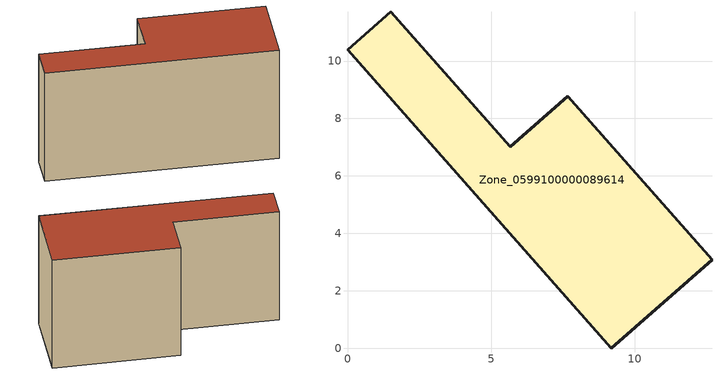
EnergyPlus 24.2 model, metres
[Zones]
Zone_0599100000089614
 floor ground (C_G): 9.18,0 0,10.39 1.5,11.72 5.66,7.01 7.66,8.77 12.68,3.09 z0
 wall outside (C_F): 5.66,7.01 1.5,11.72 0,10.39 9.18,0 12.68,3.09 7.66,8.77 5.66,7.01 z0:7.58
 roof outside (C_R): 12.68,3.09 7.66,8.77 5.66,7.01 1.5,11.72 0,10.39 9.18,0 z7.58
[BUILDING]
Pand.0599100000089614: North Axis=0; Terrain=City; Loads Convergence Tolerance Value=0.04; Temperature Convergence Tolerance Value=0.4; Solar Distribution=FullExterior; Maximum Number of Warmup Days=25; Minimum Number of Warmup Days=1
[Site:Location]
Rotterdam.The.Hague.AP_ZH_NLD Design_Conditions: Latitude=51.96; Longitude=4.45; Time Zone=1; Elevation=-4.5
[SITE:GROUNDTEMPERATURE:BUILDINGSURFACE]
18, 18, 18, 18, 18, 18, 18, 18, 18, 18, 18, 18
[MATERIAL] Thermal Absorptance=0.9; Solar Absorptance=0.7; Visible Absorptance=0.7
Name | Roughness | Thickness | Conductivity | Density | Specific Heat
G.TI.1946 | MediumSmooth | 0.15 | 1 | 540 | 1210
F.TI.1946 | Rough | 0.3 | 0.857143 | 1920 | 840
R.TI.1946 | MediumRough | 0.2 | 0.1 | 1500 | 1000
[CONSTRUCTION]
C_G: G.TI.1946
C_F: F.TI.1946
C_R: R.TI.1946
[ZONE]
Zone_0599100000089614: Type=1; Multiplier=1; Ceiling Height=Autocalculate; Volume=Autocalculate; Floor Area=autocalculate; Part of Total Floor Area=Yes
[ZONEINFILTRATION:DESIGNFLOWRATE]
Infil_Zone_0599100000089614: Zone or ZoneList or Space or SpaceList=Zone_0599100000089614; Schedule=AlwaysOn; Design Flow Rate Calculation Method=Flow/Area; Flow Rate per Floor Area=0.003; Constant Term Coefficient=1; Temperature Term Coefficient=0; Velocity Term Coefficient=0; Velocity Squared Term Coefficient=0
[HVACTEMPLATE:ZONE:IDEALLOADSAIRSYSTEM]
Zone_0599100000089614: Maximum Heating Supply Air Temperature=50; Minimum Cooling Supply Air Temperature=13; Maximum Heating Supply Air Humidity Ratio=0.0156; Minimum Cooling Supply Air Humidity Ratio=0.0077; Heating Limit=NoLimit; Cooling Limit=NoLimit; Dehumidification Control Type=ConstantSensibleHeatRatio; Cooling Sensible Heat Ratio=0.7; Dehumidification Setpoint=60; Humidification Control Type=None; Humidification Setpoint=30; Outdoor Air Method=None; Outdoor Air Flow Rate per Person=0.00944; Outdoor Air Flow Rate per Zone Floor Area=0; Outdoor Air Flow Rate per Zone=0; Demand Controlled Ventilation Type=None; Outdoor Air Economizer Type=NoEconomizer; Heat Recovery Type=None; Sensible Heat Recovery Effectiveness=0.7; Latent Heat Recovery Effectiveness=0.65
[ZONECONTROL:THERMOSTAT]
ThermostatControl_Zone_0599100000089614: Zone or ZoneList=Zone_0599100000089614; Control Type Schedule=DualSetpointControlType; Control 1=Thermostat_Zone_0599100000089614; Temperature Difference Between Cutout And Setpoint=0
[THERMOSTATSETPOINT:DUALSETPOINT]
Thermostat_Zone_0599100000089614: Heating Setpoint Temperature Schedule=HeatingSetpoint_Zone_0599100000089614; Cooling Setpoint Temperature Schedule=CoolingSetpoint_Zone_0599100000089614
[SCHEDULE:COMPACT]
HeatingSetpoint_Zone_0599100000089614: Through: 12/31, For: AllDays, Until: 24:00, 21
CoolingSetpoint_Zone_0599100000089614: Through: 12/31, For: AllDays, Until: 24:00, 24
DualSetpointControlType: Through: 12/31, For: AllDays, Until: 24:00, 4
AlwaysOn: Through: 12/31, For: AllDays, Until: 24:00, 1
